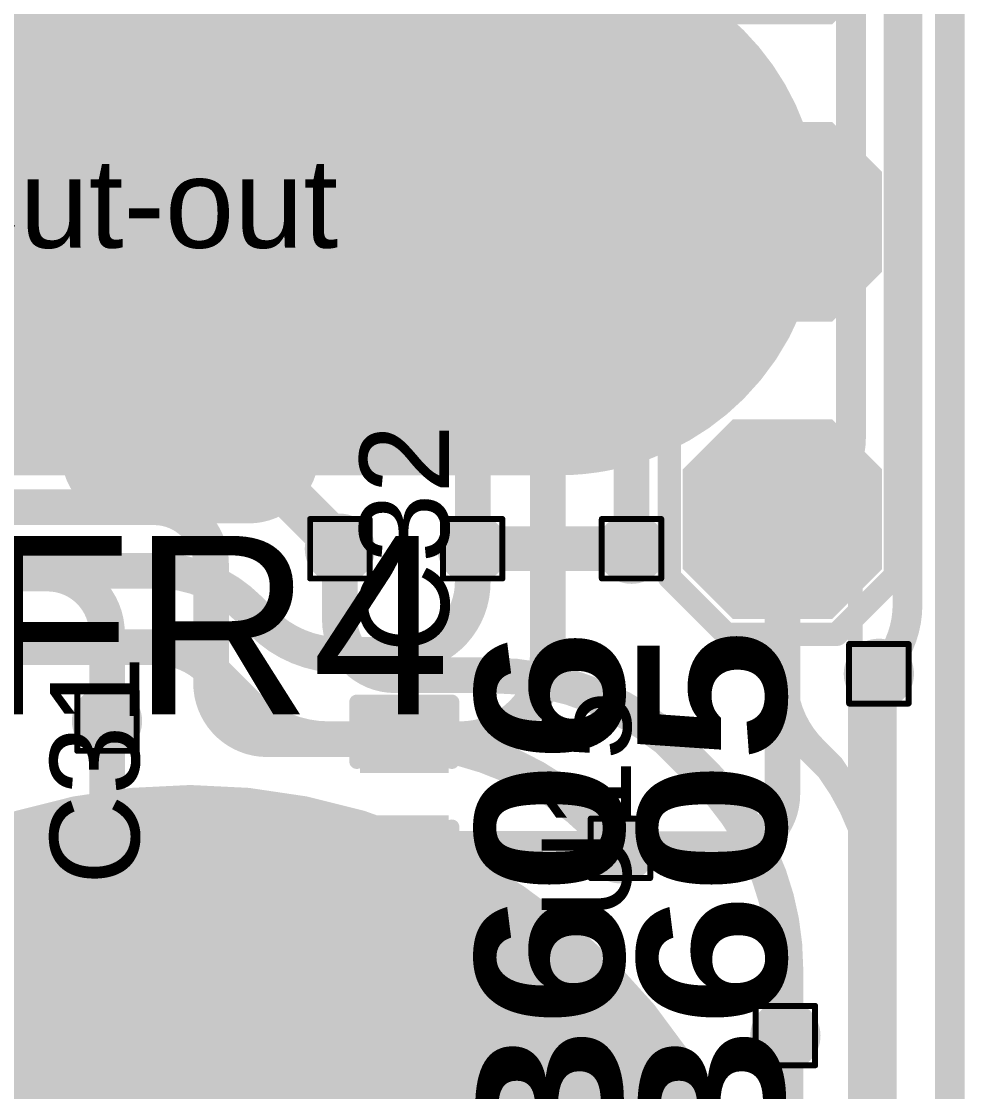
# Model space of a CAD drawing. Header units: inches. Extents: x -17 to 443, y -40 to 218.
# Drawn here: x 45.64 to 53.7, y 6.11 to 15.25 of the extents above; entities that cross this region are included whole.
import ezdxf

# ---------------------------------------------------------------- set-up
doc = ezdxf.new("R2010")
doc.units = ezdxf.units.IN
for name, color, linetype in [('Board Outline', 216, 'Continuous'), ('Bottom Layer', 5, 'Continuous'), ('Bottom Overlay', 54, 'Continuous'), ('Bottom Paste', 16, 'Continuous'), ('Bottom Solder', 6, 'Continuous'), ('Drill Drawing', 1, 'Continuous'), ('Fabrication', 76, 'Continuous'), ('Top Layer', 1, 'Continuous'), ('Top Overlay', 2, 'Continuous'), ('Top Paste', 8, 'Continuous'), ('Top Solder', 216, 'Continuous'), ('Via Holes', 16, 'Continuous')]:
    doc.layers.add(name, color=color, linetype=linetype)
doc.styles.add('Arial', font='', dxfattribs={"height": 0.2})
doc.styles.add('Arial Black_Bold', font='', dxfattribs={"height": 0.2})
doc.styles.get('Arial').set_extended_font_data('Arial')
doc.styles.get('Arial Black_Bold').set_extended_font_data('Arial Black', bold=True)

# ---------------------------------------------------------------- blocks, each defined once
blk = doc.blocks.new('SEMG_PAD_B_66')
at = {"layer": 'Bottom Layer'}
h = blk.add_hatch(color=5, dxfattribs=at)
edge = h.paths.add_edge_path()
edge.add_arc((-2.794e-05, 9.987183479999999), 5.00000016, 0, 360)
h = blk.add_hatch(color=5, dxfattribs=at)
edge = h.paths.add_edge_path()
edge.add_arc((-3.14997338, 0.0128143), 2.09999834, 90, 270)
edge.add_line((-3.14997338, -2.08718404), (3.150029259999999, -2.08718404))
edge.add_arc((3.15002926, 0.0128143), 2.09999834, 270, 450)
edge.add_line((3.15002926, 2.11281264), (-3.14997338, 2.11281264))
at = {"layer": 'Bottom Paste'}
h = blk.add_hatch(color=16, dxfattribs=at)
edge = h.paths.add_edge_path()
edge.add_arc((-2.794e-05, 9.987183479999999), 5.00000016, 0, 360)
h = blk.add_hatch(color=16, dxfattribs=at)
edge = h.paths.add_edge_path()
edge.add_arc((-3.14997338, 0.0128143), 2.09999834, 90, 270)
edge.add_line((-3.14997338, -2.08718404), (3.150029259999999, -2.08718404))
edge.add_arc((3.15002926, 0.0128143), 2.09999834, 270, 450)
edge.add_line((3.15002926, 2.11281264), (-3.14997338, 2.11281264))
at = {"layer": 'Bottom Solder'}
h = blk.add_hatch(color=6, dxfattribs=at)
edge = h.paths.add_edge_path()
edge.add_arc((-2.794e-05, 9.987183479999999), 5.10160016, 0, 360)
h = blk.add_hatch(color=6, dxfattribs=at)
edge = h.paths.add_edge_path()
edge.add_arc((-3.14997338, 0.0128143), 2.20159834, 90, 270)
edge.add_line((-3.14997338, -2.18878404), (3.150029259999999, -2.18878404))
edge.add_arc((3.15002926, 0.0128143), 2.20159834, 270, 450)
edge.add_line((3.15002926, 2.21441264), (-3.14997338, 2.21441264))
at = {"layer": 'Bottom Overlay', "const_width": 0.127}
blk.add_lwpolyline([(-5.68320682, 10.96571086), (-5.68320682, -10.9657134)], dxfattribs=at)
blk = doc.blocks.new('SOIC_8_74')
at = {"layer": 'Top Layer'}
for points in [[(-1.92499996, 2.2049994), (-1.92499996, 1.6050006), (-3.474999399999999, 1.6050006), (-3.474999399999999, 2.2049994)], [(3.474999399999999, 2.2049994), (3.474999399999999, 1.6050006), (1.92499996, 1.6050006), (1.92499996, 2.2049994)], [(-1.92499996, 0.9349994), (-1.92499996, 0.3350006), (-3.474999399999999, 0.3350006), (-3.474999399999999, 0.9349994)], [(3.474999399999999, 0.9349994), (3.474999399999999, 0.3350006), (1.92499996, 0.3350006), (1.92499996, 0.9349994)], [(-1.92499996, -0.3350006), (-1.92499996, -0.9349994), (-3.474999399999999, -0.9349994), (-3.474999399999999, -0.3350006)], [(3.474999399999999, -0.3350006), (3.474999399999999, -0.9349994), (1.92499996, -0.9349994), (1.92499996, -0.3350006)], [(-1.92499996, -1.6050006), (-1.92499996, -2.2049994), (-3.474999399999999, -2.2049994), (-3.474999399999999, -1.6050006)], [(3.474999399999999, -1.6050006), (3.474999399999999, -2.2049994), (1.92499996, -2.2049994), (1.92499996, -1.6050006)]]:
    blk.add_hatch(color=1, dxfattribs=at).paths.add_polyline_path(points)
at = {"layer": 'Top Overlay'}
blk.add_hatch(color=2, dxfattribs=at).paths.add_polyline_path([(-1.829181, 1.57479492), (-1.498981, 1.57479492), (-1.498981, 2.23519492), (-1.829181, 2.23519492)])
at = {"layer": 'Top Paste'}
for points in [[(-1.92499996, 2.2049994), (-1.92499996, 1.6050006), (-3.474999399999999, 1.6050006), (-3.474999399999999, 2.2049994)], [(3.474999399999999, 2.2049994), (3.474999399999999, 1.6050006), (1.92499996, 1.6050006), (1.92499996, 2.2049994)], [(-1.92499996, 0.9349994), (-1.92499996, 0.3350006), (-3.474999399999999, 0.3350006), (-3.474999399999999, 0.9349994)], [(3.474999399999999, 0.9349994), (3.474999399999999, 0.3350006), (1.92499996, 0.3350006), (1.92499996, 0.9349994)], [(-1.92499996, -0.3350006), (-1.92499996, -0.9349994), (-3.474999399999999, -0.9349994), (-3.474999399999999, -0.3350006)], [(3.474999399999999, -0.3350006), (3.474999399999999, -0.9349994), (1.92499996, -0.9349994), (1.92499996, -0.3350006)], [(-1.92499996, -1.6050006), (-1.92499996, -2.2049994), (-3.474999399999999, -2.2049994), (-3.474999399999999, -1.6050006)], [(3.474999399999999, -1.6050006), (3.474999399999999, -2.2049994), (1.92499996, -2.2049994), (1.92499996, -1.6050006)]]:
    blk.add_hatch(color=8, dxfattribs=at).paths.add_polyline_path(points)
at = {"layer": 'Top Solder'}
for points in [[(-1.82339996, 2.3065994), (-1.82339996, 1.5034006), (-3.5765994, 1.5034006), (-3.5765994, 2.3065994)], [(3.5765994, 2.3065994), (3.5765994, 1.5034006), (1.82339996, 1.5034006), (1.82339996, 2.3065994)], [(-1.82339996, 1.0365994), (-1.82339996, 0.2334006000000001), (-3.5765994, 0.2334005999999999), (-3.5765994, 1.0365994)], [(3.5765994, 1.0365994), (3.5765994, 0.2334006000000001), (1.82339996, 0.2334005999999999), (1.82339996, 1.0365994)], [(-1.82339996, -0.2334005999999999), (-1.82339996, -1.0365994), (-3.5765994, -1.0365994), (-3.5765994, -0.2334006000000001)], [(3.5765994, -0.2334005999999999), (3.5765994, -1.0365994), (1.82339996, -1.0365994), (1.82339996, -0.2334006000000001)], [(-1.82339996, -1.5034006), (-1.82339996, -2.3065994), (-3.5765994, -2.3065994), (-3.5765994, -1.5034006)], [(3.5765994, -1.5034006), (3.5765994, -2.3065994), (1.82339996, -2.3065994), (1.82339996, -1.5034006)]]:
    blk.add_hatch(color=216, dxfattribs=at).paths.add_polyline_path(points)
at = {"layer": 'Top Overlay', "const_width": 0.127}
for points in [[(-1.990598, 2.4892), (-1.990598, 2.3114)], [(-1.990598, 2.4892), (1.990598, 2.4892)], [(1.990598, 2.4892), (1.990598, 2.3114)], [(-3.759199999999999, 2.03199746), (-3.6322, 1.905)], [(-3.759199999999999, 2.03199746), (-3.759199999999999, 1.778)], [(-3.6322, 1.905), (-3.759199999999999, 1.778)], [(-1.990598, -2.3114), (-1.990598, -2.4892)], [(1.990598, -2.3114), (1.990598, -2.4892)], [(-1.990598, -2.4892), (1.990598, -2.4892)]]:
    blk.add_lwpolyline(points, dxfattribs=at)
at = {"layer": 'Top Overlay', "const_width": 0.0635}
for points in [[(-2.022348, 2.4892, 1), (-1.958848, 2.4892, 1)], [(-2.022348, 2.4892, 1), (-1.958848, 2.4892, 1)], [(1.958848, 2.4892, 1), (2.022348, 2.4892, 1)], [(1.958848, 2.4892, 1), (2.022348, 2.4892, 1)], [(-2.022348, 2.3114, 1), (-1.958848, 2.3114, 1)], [(1.958848, 2.3114, 1), (2.022348, 2.3114, 1)], [(-3.79095, 2.03199746, 1), (-3.72745, 2.03199746, 1)], [(-3.79095, 2.03199746, 1), (-3.72745, 2.03199746, 1)], [(-3.663949999999999, 1.905, 1), (-3.600449999999999, 1.905, 1)], [(-3.663949999999999, 1.905, 1), (-3.600449999999999, 1.905, 1)], [(-3.79095, 1.778, 1), (-3.72745, 1.778, 1)], [(-3.79095, 1.778, 1), (-3.72745, 1.778, 1)], [(-2.022348, -2.3114, 1), (-1.958848, -2.3114, 1)], [(1.958848, -2.3114, 1), (2.022348, -2.3114, 1)], [(-2.022348, -2.4892, 1), (-1.958848, -2.4892, 1)], [(-2.022348, -2.4892, 1), (-1.958848, -2.4892, 1)], [(1.958848, -2.4892, 1), (2.022348, -2.4892, 1)], [(1.958848, -2.4892, 1), (2.022348, -2.4892, 1)]]:
    blk.add_lwpolyline(points, format="xyb", close=True, dxfattribs=at)
blk = doc.blocks.new('T____P____SMD_3_P____208')
at = {"layer": 'Top Layer'}
h = blk.add_hatch(color=1, dxfattribs=at)
edge = h.paths.add_edge_path()
edge.add_arc((-0.50000154, 3.04000154), 0.499999, 90, 180)
edge.add_line((-1.00000054, 3.04000154), (-1.00000054, 2.03999846))
edge.add_arc((-0.50000154, 2.03999846), 0.499999, 180, 270)
edge.add_line((-0.5000015400000001, 1.53999946), (0.5000015399999999, 1.53999946))
edge.add_arc((0.50000154, 2.03999846), 0.499999, 270, 360)
edge.add_line((1.00000054, 2.03999846), (1.00000054, 3.04000154))
edge.add_arc((0.50000154, 3.04000154), 0.499999, 0, 90)
edge.add_line((0.50000154, 3.54000054), (-0.50000154, 3.54000054))
h = blk.add_hatch(color=1, dxfattribs=at)
edge = h.paths.add_edge_path()
edge.add_arc((-0.9999992699999999, 0), 1.00000054, 90, 270)
edge.add_line((-0.9999992700000001, -1.00000054), (0.9999992699999997, -1.00000054))
edge.add_arc((0.9999992699999999, 0), 1.00000054, 270, 450)
edge.add_line((0.99999927, 1.00000054), (-0.9999992699999998, 1.00000054))
h = blk.add_hatch(color=1, dxfattribs=at)
edge = h.paths.add_edge_path()
edge.add_arc((-0.50000154, -2.040001), 0.499999, 90, 180)
edge.add_line((-1.00000054, -2.040001), (-1.00000054, -3.04000408))
edge.add_arc((-0.50000154, -3.04000408), 0.499999, 180, 270)
edge.add_line((-0.5000015400000001, -3.54000308), (0.5000015399999999, -3.54000308))
edge.add_arc((0.50000154, -3.04000408), 0.499999, 270, 360)
edge.add_line((1.00000054, -3.04000408), (1.00000054, -2.040001))
edge.add_arc((0.50000154, -2.040001), 0.499999, 0, 90)
edge.add_line((0.50000154, -1.540002), (-0.50000154, -1.540002))
at = {"layer": 'Top Paste'}
h = blk.add_hatch(color=8, dxfattribs=at)
edge = h.paths.add_edge_path()
edge.add_arc((-0.50000154, 3.04000154), 0.499999, 90, 180)
edge.add_line((-1.00000054, 3.04000154), (-1.00000054, 2.03999846))
edge.add_arc((-0.50000154, 2.03999846), 0.499999, 180, 270)
edge.add_line((-0.5000015400000001, 1.53999946), (0.5000015399999999, 1.53999946))
edge.add_arc((0.50000154, 2.03999846), 0.499999, 270, 360)
edge.add_line((1.00000054, 2.03999846), (1.00000054, 3.04000154))
edge.add_arc((0.50000154, 3.04000154), 0.499999, 0, 90)
edge.add_line((0.50000154, 3.54000054), (-0.50000154, 3.54000054))
h = blk.add_hatch(color=8, dxfattribs=at)
edge = h.paths.add_edge_path()
edge.add_arc((-0.9999992699999999, 0), 1.00000054, 90, 270)
edge.add_line((-0.9999992700000001, -1.00000054), (0.9999992699999997, -1.00000054))
edge.add_arc((0.9999992699999999, 0), 1.00000054, 270, 450)
edge.add_line((0.99999927, 1.00000054), (-0.9999992699999998, 1.00000054))
h = blk.add_hatch(color=8, dxfattribs=at)
edge = h.paths.add_edge_path()
edge.add_arc((-0.50000154, -2.040001), 0.499999, 90, 180)
edge.add_line((-1.00000054, -2.040001), (-1.00000054, -3.04000408))
edge.add_arc((-0.50000154, -3.04000408), 0.499999, 180, 270)
edge.add_line((-0.5000015400000001, -3.54000308), (0.5000015399999999, -3.54000308))
edge.add_arc((0.50000154, -3.04000408), 0.499999, 270, 360)
edge.add_line((1.00000054, -3.04000408), (1.00000054, -2.040001))
edge.add_arc((0.50000154, -2.040001), 0.499999, 0, 90)
edge.add_line((0.50000154, -1.540002), (-0.50000154, -1.540002))
at = {"layer": 'Top Solder'}
h = blk.add_hatch(color=216, dxfattribs=at)
edge = h.paths.add_edge_path()
edge.add_arc((-0.50000154, 3.04000154), 0.601599, 90, 180)
edge.add_line((-1.10160054, 3.04000154), (-1.10160054, 2.03999846))
edge.add_arc((-0.50000154, 2.03999846), 0.601599, 180, 270)
edge.add_line((-0.5000015400000001, 1.43839946), (0.5000015399999999, 1.43839946))
edge.add_arc((0.50000154, 2.03999846), 0.601599, 270, 360)
edge.add_line((1.10160054, 2.03999846), (1.10160054, 3.04000154))
edge.add_arc((0.50000154, 3.04000154), 0.601599, 0, 90)
edge.add_line((0.50000154, 3.64160054), (-0.50000154, 3.64160054))
h = blk.add_hatch(color=216, dxfattribs=at)
edge = h.paths.add_edge_path()
edge.add_arc((-0.9999992699999999, 0), 1.10160054, 90, 270)
edge.add_line((-0.9999992700000001, -1.10160054), (0.9999992699999997, -1.10160054))
edge.add_arc((0.9999992699999999, 0), 1.10160054, 270, 450)
edge.add_line((0.99999927, 1.10160054), (-0.9999992699999998, 1.10160054))
h = blk.add_hatch(color=216, dxfattribs=at)
edge = h.paths.add_edge_path()
edge.add_arc((-0.50000154, -2.040001), 0.601599, 90, 180)
edge.add_line((-1.10160054, -2.040001), (-1.10160054, -3.04000408))
edge.add_arc((-0.50000154, -3.04000408), 0.601599, 180, 270)
edge.add_line((-0.5000015400000001, -3.64160308), (0.5000015399999999, -3.64160308))
edge.add_arc((0.50000154, -3.04000408), 0.601599, 270, 360)
edge.add_line((1.10160054, -3.04000408), (1.10160054, -2.040001))
edge.add_arc((0.50000154, -2.040001), 0.601599, 0, 90)
edge.add_line((0.50000154, -1.438402), (-0.50000154, -1.438402))
blk = doc.blocks.new('4_P___SMD_W____CON__209')
at = {"layer": 'Top Layer'}
for points in [[(5.455002424999999, 0.74999977), (4.705002654999999, 0.74999977), (4.33000277, 0.374999885), (4.33000277, -0.374999885), (4.705002654999999, -0.74999977), (5.455002424999999, -0.74999977), (5.830002309999999, -0.374999885), (5.830002309999999, 0.374999885)], [(7.994999885, 0.74999977), (7.245000115, 0.74999977), (6.870000229999999, 0.374999885), (6.870000229999999, -0.374999885), (7.245000115, -0.74999977), (7.994999885, -0.74999977), (8.36999977, -0.374999885), (8.36999977, 0.374999885)]]:
    blk.add_hatch(color=1, dxfattribs=at).paths.add_polyline_path(points)
at = {"layer": 'Top Paste'}
for points in [[(5.455002424999999, 0.74999977), (4.705002654999999, 0.74999977), (4.33000277, 0.374999885), (4.33000277, -0.374999885), (4.705002654999999, -0.74999977), (5.455002424999999, -0.74999977), (5.830002309999999, -0.374999885), (5.830002309999999, 0.374999885)], [(7.994999885, 0.74999977), (7.245000115, 0.74999977), (6.870000229999999, 0.374999885), (6.870000229999999, -0.374999885), (7.245000115, -0.74999977), (7.994999885, -0.74999977), (8.36999977, -0.374999885), (8.36999977, 0.374999885)]]:
    blk.add_hatch(color=8, dxfattribs=at).paths.add_polyline_path(points)
at = {"layer": 'Top Solder'}
for points in [[(2.965799885, 0.85159977), (2.114200115, 0.85159977), (1.68840023, 0.425799885), (1.68840023, -0.425799885), (2.114200115, -0.85159977), (2.965799885, -0.85159977), (3.39159977, -0.425799885), (3.39159977, 0.425799885)], [(5.505802425, 0.85159977), (4.654202655, 0.85159977), (4.22840277, 0.425799885), (4.22840277, -0.425799885), (4.654202655, -0.85159977), (5.505802425, -0.85159977), (5.93160231, -0.425799885), (5.93160231, 0.425799885)], [(8.045799885000001, 0.85159977), (7.194200115, 0.85159977), (6.76840023, 0.425799885), (6.76840023, -0.425799885), (7.194200115, -0.85159977), (8.045799885000001, -0.85159977), (8.47159977, -0.425799885), (8.47159977, 0.425799885)]]:
    blk.add_hatch(color=216, dxfattribs=at).paths.add_polyline_path(points)
at = {"layer": 'Top Overlay', "const_width": 0.1999996}
for points in [[(-0.37974016, 0.9652), (8.101990399999998, 0.9652025399999999)], [(8.60300032, 0.4641900799999999), (8.101990399999998, 0.9652025399999999)], [(8.60300032, -0.4787392), (8.60300032, 0.4641900799999999)], [(8.11653952, -0.9652), (8.60300032, -0.4787392)], [(8.11653952, -0.9652), (-0.49101248, -0.9652)]]:
    blk.add_lwpolyline(points, dxfattribs=at)
at = {"layer": 'Top Overlay', "const_width": 0.0999998}
for points in [[(8.051990499999999, 0.9652025399999999, 1), (8.1519903, 0.9652025399999999, 1)], [(8.051990499999999, 0.9652025399999999, 1), (8.1519903, 0.9652025399999999, 1)], [(8.553000419999998, 0.4641900799999999, 1), (8.65300022, 0.4641900799999999, 1)], [(8.553000419999998, 0.4641900799999999, 1), (8.65300022, 0.4641900799999999, 1)], [(8.553000419999998, -0.4787392, 1), (8.65300022, -0.4787392, 1)], [(8.553000419999998, -0.4787392, 1), (8.65300022, -0.4787392, 1)], [(8.066539619999999, -0.9652, 1), (8.16653942, -0.9652, 1)], [(8.066539619999999, -0.9652, 1), (8.16653942, -0.9652, 1)]]:
    blk.add_lwpolyline(points, format="xyb", close=True, dxfattribs=at)
blk = doc.blocks.new('C___0402_232')
at = {"layer": 'Top Layer'}
for points in [[(-0.6985, -0.3175), (-0.6985, 0.3175), (-0.2412999999999999, 0.3175), (-0.2413, -0.3175)], [(0.2412999999999999, -0.3175), (0.2413, 0.3175), (0.6985, 0.3175), (0.6985, -0.3175)]]:
    blk.add_hatch(color=1, dxfattribs=at).paths.add_polyline_path(points)
at = {"layer": 'Top Paste'}
for points in [[(-0.6985, -0.3175), (-0.6985, 0.3175), (-0.2412999999999999, 0.3175), (-0.2413, -0.3175)], [(0.2412999999999999, -0.3175), (0.2413, 0.3175), (0.6985, 0.3175), (0.6985, -0.3175)]]:
    blk.add_hatch(color=8, dxfattribs=at).paths.add_polyline_path(points)
at = {"layer": 'Top Solder'}
for points in [[(-0.7584998799999999, -0.37749988), (-0.7584998799999999, 0.37749988), (-0.18130012, 0.37749988), (-0.18130012, -0.37749988)], [(0.18130012, -0.37749988), (0.18130012, 0.37749988), (0.7584998799999999, 0.37749988), (0.7584998799999999, -0.37749988)]]:
    blk.add_hatch(color=216, dxfattribs=at).paths.add_polyline_path(points)
at = {"layer": 'Top Overlay', "const_width": 0.127}
for points in [[(-0.7874, 0.4064), (-0.7874, -0.4064)], [(-0.7874, 0.4064), (-0.2794, 0.4064)], [(0.2794, 0.4064), (0.7874, 0.4064)], [(0.7874, 0.4064), (0.7874, -0.4064)], [(-0.7874, -0.4064), (-0.2794, -0.4064)], [(0.2794, -0.4064), (0.7874, -0.4064)]]:
    blk.add_lwpolyline(points, dxfattribs=at)
at = {"layer": 'Top Overlay', "const_width": 0.0635}
for points in [[(-0.8191499999999999, 0.4064, 1), (-0.7556499999999999, 0.4064, 1)], [(-0.8191499999999999, 0.4064, 1), (-0.7556499999999999, 0.4064, 1)], [(-0.31115, 0.4064, 1), (-0.24765, 0.4064, 1)], [(0.24765, 0.4064, 1), (0.31115, 0.4064, 1)], [(0.7556499999999999, 0.4064, 1), (0.8191499999999999, 0.4064, 1)], [(0.7556499999999999, 0.4064, 1), (0.8191499999999999, 0.4064, 1)], [(-0.8191499999999999, -0.4064, 1), (-0.7556499999999999, -0.4064, 1)], [(-0.8191499999999999, -0.4064, 1), (-0.7556499999999999, -0.4064, 1)], [(-0.31115, -0.4064, 1), (-0.24765, -0.4064, 1)], [(0.24765, -0.4064, 1), (0.31115, -0.4064, 1)], [(0.7556499999999999, -0.4064, 1), (0.8191499999999999, -0.4064, 1)], [(0.7556499999999999, -0.4064, 1), (0.8191499999999999, -0.4064, 1)]]:
    blk.add_lwpolyline(points, format="xyb", close=True, dxfattribs=at)

msp = doc.modelspace()

# ---------------------------------------------------------------- hatches: boundary and pattern name
at = {"layer": 'Bottom Layer'}
h = msp.add_hatch(color=5, dxfattribs=at)
edge = h.paths.add_edge_path()
edge.add_arc((48.36470388, 10.74695082), 0.2999994, 0, 360)
h = msp.add_hatch(color=5, dxfattribs=at)
edge = h.paths.add_edge_path()
edge.add_arc((49.49943364, 10.74695082), 0.2999994, 0, 360)
h = msp.add_hatch(color=5, dxfattribs=at)
edge = h.paths.add_edge_path()
edge.add_arc((50.85642355999999, 10.74695082), 0.2999994, 0, 360)
h = msp.add_hatch(color=5, dxfattribs=at)
edge = h.paths.add_edge_path()
edge.add_arc((52.96952068, 9.67866746), 0.2999994, 0, 360)
h = msp.add_hatch(color=5, dxfattribs=at)
edge = h.paths.add_edge_path()
edge.add_arc((46.3752311, 9.274639819999999), 0.2999994, 0, 360)
h = msp.add_hatch(color=5, dxfattribs=at)
edge = h.paths.add_edge_path()
edge.add_arc((50.76211844, 8.188129420000001), 0.2999994, 0, 360)
h = msp.add_hatch(color=5, dxfattribs=at)
edge = h.paths.add_edge_path()
edge.add_arc((52.17098531999999, 6.5874773), 0.2999994, 0, 360)
at = {"layer": 'Top Layer'}
h = msp.add_hatch(color=1, dxfattribs=at)
edge = h.paths.add_edge_path()
edge.add_arc((48.36470388, 10.74695082), 0.2999994, 0, 360)
h = msp.add_hatch(color=1, dxfattribs=at)
edge = h.paths.add_edge_path()
edge.add_arc((49.49943364, 10.74695082), 0.2999994, 0, 360)
h = msp.add_hatch(color=1, dxfattribs=at)
edge = h.paths.add_edge_path()
edge.add_arc((50.85642355999999, 10.74695082), 0.2999994, 0, 360)
h = msp.add_hatch(color=1, dxfattribs=at)
edge = h.paths.add_edge_path()
edge.add_arc((52.96952068, 9.67866746), 0.2999994, 0, 360)
h = msp.add_hatch(color=1, dxfattribs=at)
edge = h.paths.add_edge_path()
edge.add_arc((46.3752311, 9.274639819999999), 0.2999994, 0, 360)
h = msp.add_hatch(color=1, dxfattribs=at)
edge = h.paths.add_edge_path()
edge.add_arc((50.76211844, 8.188129420000001), 0.2999994, 0, 360)
h = msp.add_hatch(color=1, dxfattribs=at)
edge = h.paths.add_edge_path()
edge.add_arc((52.17098531999999, 6.5874773), 0.2999994, 0, 360)
at = {"layer": 'Via Holes'}
h = msp.add_hatch(color=7, dxfattribs=at)
edge = h.paths.add_edge_path()
edge.add_arc((48.36470388, 10.74695082), 0.1499997, 0, 360)
h = msp.add_hatch(color=7, dxfattribs=at)
edge = h.paths.add_edge_path()
edge.add_arc((49.49943364, 10.74695082), 0.1499997, 0, 360)
h = msp.add_hatch(color=7, dxfattribs=at)
edge = h.paths.add_edge_path()
edge.add_arc((50.85642355999999, 10.74695082), 0.1499997, 0, 360)
h = msp.add_hatch(color=7, dxfattribs=at)
edge = h.paths.add_edge_path()
edge.add_arc((52.96952068, 9.67866746), 0.1499997, 0, 360)
h = msp.add_hatch(color=7, dxfattribs=at)
edge = h.paths.add_edge_path()
edge.add_arc((46.3752311, 9.274639819999999), 0.1499997, 0, 360)
h = msp.add_hatch(color=7, dxfattribs=at)
edge = h.paths.add_edge_path()
edge.add_arc((50.76211844, 8.188129420000001), 0.1499997, 0, 360)
h = msp.add_hatch(color=7, dxfattribs=at)
edge = h.paths.add_edge_path()
edge.add_arc((52.17098531999999, 6.5874773), 0.1499997, 0, 360)

# ---------------------------------------------------------------- linework, layer by layer
at = {"layer": 'Board Outline', "const_width": 0.127}
msp.add_lwpolyline([(53.57488903999999, 24.50406326), (53.5749246, 2.64831068)], dxfattribs=at)
at = {"layer": 'Bottom Layer'}
for points, const_width in [([(53.21425476, 10.26950702), (53.21425476, 23.136987)], 0.254), ([(52.73165476, 11.69479246), (52.73165476, 16.9992929)], 0.254), ([(52.38341822, 11.0942501), (52.55325023999999, 11.26408212)], 0.254), ([(43.01991904, 11.1017177), (46.77681018, 11.1017177)], 0.3048), ([(52.38322518, 11.09405706), (52.38341822, 11.0942501)], 0.254), ([(48.36470388, 10.13830586), (48.36470388, 10.74695082)], 0.3048), ([(49.49943364, 10.74695082), (50.85642355999999, 10.74695082)], 0.3809999999999999), ([(47.26423364, 9.59917308), (47.26423364, 10.61429424)], 0.3048), ([(41.58818961999999, 10.53503862), (45.86503908, 10.53503862)], 0.3048), ([(52.14505699999999, 9.65439776), (52.14505699999999, 10.51879532)], 0.254), ([(46.3752311, 9.274639819999999), (46.3752311, 10.0248466)], 0.3048), ([(48.83639204, 9.6666177), (49.62904476, 9.6666177)], 0.3048), ([(52.14505446, 9.65264008), (52.14505699999999, 9.65439776)], 0.254), ([(47.74329288, 9.120113839999998), (48.77803046, 9.120113839999998)], 0.3048), ([(51.16862258, 9.120116379999999), (51.16862511999999, 9.120113839999998)], 0.3048), ([(51.16862511999999, 9.120113839999998), (51.49581267999999, 8.79292628)], 0.3048), ([(52.40483041999999, 9.025478519999998), (52.40603184, 9.02428218)], 0.254), ([(52.40603184, 9.02428218), (52.55325532, 8.8770587)], 0.254), ([(50.57408224, 8.37616562), (50.76211844, 8.188129420000001)], 0.3048), ([(52.96952068, 2.27614734), (52.96952068, 7.61054358)], 0.254), ([(52.17098531999999, 6.5874773), (52.17098531999999, 7.162916839999999)], 0.3048)]:
    msp.add_lwpolyline(points, dxfattribs=dict(at, const_width=const_width))
for points, const_width in [([(52.73165476, 11.69479246, -0.1989103420480255), (52.55325023999999, 11.26408212)], 0.254), ([(46.77681018, 11.1017177, -0.4142135623730951), (47.26423364, 10.61429424)], 0.3048), ([(52.14505699999999, 10.51879532, -0.1988251865541355), (52.38322518, 11.09405706)], 0.254), ([(52.38322518, 11.09405706, -8.36824124904e-05), (52.38341822, 11.0942501)], 0.254), ([(45.86503908, 10.53503862, -0.4142135623730951), (46.3752311, 10.0248466)], 0.3048), ([(53.21425476, 10.26950702, -0.1042756460809792), (53.14312459999999, 9.93215184)], 0.254), ([(48.83639204, 9.6666177, -0.4142135623730951), (48.36470388, 10.13830586)], 0.3048), ([(53.14312459999999, 9.93215184, -0.0927136805034072), (52.96952068, 9.67866746)], 0.254), ([(49.62904476, 9.6666177, -0.1722197869169478), (51.16862258, 9.120116379999999)], 0.3048), ([(47.74329288, 9.120113839999998, -0.4142135623730951), (47.26423364, 9.59917308)], 0.3048), ([(52.40483041999999, 9.025478519999998, -0.1989133296493446), (52.14505446, 9.65264008)], 0.254), ([(48.77803046, 9.120113839999998, -0.0611420809850349), (49.39230913999999, 9.04471648)], 0.3048), ([(49.39230913999999, 9.04471648, -0.1361148687838796), (50.57408224, 8.37616562)], 0.3048), ([(52.55325532, 8.8770587, -0.1601212629249966), (52.96952068, 7.61054358)], 0.254), ([(51.49581267999999, 8.792923739999999, -0.198912367379658), (52.17098531999999, 7.162916839999999)], 0.3048)]:
    msp.add_lwpolyline(points, format="xyb", dxfattribs=dict(at, const_width=const_width))
for points, const_width in [([(52.66815476, 11.69479246, 1), (52.79515476, 11.69479246, 1)], 0.127), ([(52.66815476, 11.69479246, 1), (52.79515476, 11.69479246, 1)], 0.127), ([(52.48975023999999, 11.26408212, 1), (52.61675024, 11.26408212, 1)], 0.127), ([(52.48975023999999, 11.26408212, 1), (52.61675024, 11.26408212, 1)], 0.127), ([(46.70061018, 11.1017177, 1), (46.85301018, 11.1017177, 1)], 0.1524), ([(46.70061018, 11.1017177, 1), (46.85301018, 11.1017177, 1)], 0.1524), ([(52.31972518, 11.09405706, 1), (52.44672518, 11.09405706, 1)], 0.127), ([(52.31972518, 11.09405706, 1), (52.44672518, 11.09405706, 1)], 0.127), ([(52.31972518, 11.09405706, 1), (52.44672518, 11.09405706, 1)], 0.127), ([(52.31991822, 11.0942501, 1), (52.44691822, 11.0942501, 1)], 0.127), ([(52.31991822, 11.0942501, 1), (52.44691822, 11.0942501, 1)], 0.127), ([(52.31991822, 11.0942501, 1), (52.44691822, 11.0942501, 1)], 0.127), ([(48.28850388, 10.74695082, 1), (48.44090388, 10.74695082, 1)], 0.1524), ([(49.40418364, 10.74695082, 1), (49.59468364, 10.74695082, 1)], 0.1905), ([(50.76117356, 10.74695082, 1), (50.95167356, 10.74695082, 1)], 0.1905), ([(47.18803363999999, 10.61429424, 1), (47.34043363999999, 10.61429424, 1)], 0.1524), ([(47.18803363999999, 10.61429424, 1), (47.34043363999999, 10.61429424, 1)], 0.1524), ([(45.78883908, 10.53503862, 1), (45.94123908, 10.53503862, 1)], 0.1524), ([(45.78883908, 10.53503862, 1), (45.94123908, 10.53503862, 1)], 0.1524), ([(52.081557, 10.51879532, 1), (52.20855699999999, 10.51879532, 1)], 0.127), ([(52.081557, 10.51879532, 1), (52.20855699999999, 10.51879532, 1)], 0.127), ([(53.15075475999999, 10.26950702, 1), (53.27775476, 10.26950702, 1)], 0.127), ([(53.15075475999999, 10.26950702, 1), (53.27775476, 10.26950702, 1)], 0.127), ([(48.28850388, 10.13830586, 1), (48.44090388, 10.13830586, 1)], 0.1524), ([(48.28850388, 10.13830586, 1), (48.44090388, 10.13830586, 1)], 0.1524), ([(46.29903109999999, 10.0248466, 1), (46.45143109999999, 10.0248466, 1)], 0.1524), ([(46.29903109999999, 10.0248466, 1), (46.45143109999999, 10.0248466, 1)], 0.1524), ([(53.0796246, 9.93215184, 1), (53.2066246, 9.93215184, 1)], 0.127), ([(53.0796246, 9.93215184, 1), (53.2066246, 9.93215184, 1)], 0.127), ([(48.76019204, 9.6666177, 1), (48.91259204, 9.6666177, 1)], 0.1524), ([(48.76019204, 9.6666177, 1), (48.91259204, 9.6666177, 1)], 0.1524), ([(49.55284476, 9.6666177, 1), (49.70524476, 9.6666177, 1)], 0.1524), ([(49.55284476, 9.6666177, 1), (49.70524476, 9.6666177, 1)], 0.1524), ([(52.90602067999999, 9.67866746, 1), (53.03302068, 9.67866746, 1)], 0.127), ([(47.18803363999999, 9.59917308, 1), (47.34043363999999, 9.59917308, 1)], 0.1524), ([(47.18803363999999, 9.59917308, 1), (47.34043363999999, 9.59917308, 1)], 0.1524), ([(52.08155446, 9.65264008, 1), (52.20855445999999, 9.65264008, 1)], 0.127), ([(52.08155446, 9.65264008, 1), (52.20855445999999, 9.65264008, 1)], 0.127), ([(52.081557, 9.65439776, 1), (52.20855699999999, 9.65439776, 1)], 0.127), ([(52.081557, 9.65439776, 1), (52.20855699999999, 9.65439776, 1)], 0.127), ([(46.29903109999999, 9.274639819999999, 1), (46.45143109999999, 9.274639819999999, 1)], 0.1524), ([(47.66709288, 9.120113839999998, 1), (47.81949288, 9.120113839999998, 1)], 0.1524), ([(47.66709288, 9.120113839999998, 1), (47.81949288, 9.120113839999998, 1)], 0.1524), ([(48.70183046, 9.120113839999998, 1), (48.85423046, 9.120113839999998, 1)], 0.1524), ([(48.70183046, 9.120113839999998, 1), (48.85423046, 9.120113839999998, 1)], 0.1524), ([(51.09242258, 9.120116379999999, 1), (51.24482258, 9.120116379999999, 1)], 0.1524), ([(51.09242258, 9.120116379999999, 1), (51.24482258, 9.120116379999999, 1)], 0.1524), ([(51.09242512, 9.120113839999998, 1), (51.24482511999999, 9.120113839999998, 1)], 0.1524), ([(51.09242512, 9.120113839999998, 1), (51.24482511999999, 9.120113839999998, 1)], 0.1524), ([(49.31610913999999, 9.04471648, 1), (49.46850913999999, 9.04471648, 1)], 0.1524), ([(49.31610913999999, 9.04471648, 1), (49.46850913999999, 9.04471648, 1)], 0.1524), ([(52.34133041999999, 9.025478519999998, 1), (52.46833042, 9.025478519999998, 1)], 0.127), ([(52.34133041999999, 9.025478519999998, 1), (52.46833042, 9.025478519999998, 1)], 0.127), ([(52.34253184, 9.02428218, 1), (52.46953184, 9.02428218, 1)], 0.127), ([(52.34253184, 9.02428218, 1), (52.46953184, 9.02428218, 1)], 0.127), ([(52.48975531999999, 8.8770587, 1), (52.61675532, 8.8770587, 1)], 0.127), ([(52.48975531999999, 8.8770587, 1), (52.61675532, 8.8770587, 1)], 0.127), ([(51.41961268, 8.79292628, 1), (51.57201267999999, 8.79292628, 1)], 0.1524), ([(51.41961268, 8.792923739999999, 1), (51.57201267999999, 8.792923739999999, 1)], 0.1524), ([(50.49788224, 8.37616562, 1), (50.65028224, 8.37616562, 1)], 0.1524), ([(50.49788224, 8.37616562, 1), (50.65028224, 8.37616562, 1)], 0.1524), ([(50.68591843999999, 8.188129420000001, 1), (50.83831844, 8.188129420000001, 1)], 0.1524), ([(52.90602067999999, 7.61054358, 1), (53.03302068, 7.61054358, 1)], 0.127), ([(52.90602067999999, 7.61054358, 1), (53.03302068, 7.61054358, 1)], 0.127), ([(52.09478531999999, 7.162916839999999, 1), (52.24718532, 7.162916839999999, 1)], 0.1524), ([(52.09478531999999, 7.162916839999999, 1), (52.24718532, 7.162916839999999, 1)], 0.1524), ([(52.09478531999999, 6.5874773, 1), (52.24718532, 6.5874773, 1)], 0.1524)]:
    msp.add_lwpolyline(points, format="xyb", close=True, dxfattribs=dict(at, const_width=const_width))
at = {"layer": 'Drill Drawing', "const_width": 0.0508}
for points in [[(48.11070388, 11.00095082), (48.61870388, 11.00095082)], [(48.11070388, 10.49295082), (48.11070388, 11.00095082)], [(48.61870388, 10.49295082), (48.61870388, 11.00095082)], [(49.24543364, 11.00095082), (49.75343364, 11.00095082)], [(49.24543364, 10.49295082), (49.24543364, 11.00095082)], [(49.75343364, 10.49295082), (49.75343364, 11.00095082)], [(50.60242356, 11.00095082), (51.11042356, 11.00095082)], [(50.60242356, 10.49295082), (50.60242356, 11.00095082)], [(51.11042356, 10.49295082), (51.11042356, 11.00095082)], [(48.11070388, 10.49295082), (48.61870388, 10.49295082)], [(49.24543364, 10.49295082), (49.75343364, 10.49295082)], [(50.60242356, 10.49295082), (51.11042356, 10.49295082)], [(52.71552068, 9.93266746), (53.22352068, 9.93266746)], [(52.71552068, 9.424667459999998), (52.71552068, 9.93266746)], [(53.22352068, 9.424667459999998), (53.22352068, 9.93266746)], [(46.1212311, 9.52863982), (46.6292311, 9.52863982)], [(46.1212311, 9.02063982), (46.1212311, 9.52863982)], [(46.6292311, 9.02063982), (46.6292311, 9.52863982)], [(52.71552068, 9.424667459999998), (53.22352068, 9.424667459999998)], [(46.1212311, 9.02063982), (46.6292311, 9.02063982)], [(50.50811844, 8.442129419999999), (51.01611843999999, 8.442129419999999)], [(50.50811844, 7.93412942), (50.50811844, 8.442129419999999)], [(51.01611843999999, 7.93412942), (51.01611843999999, 8.442129419999999)], [(50.50811844, 7.93412942), (51.01611843999999, 7.93412942)], [(51.91698532, 6.8414773), (52.42498532, 6.8414773)], [(51.91698532, 6.333477299999999), (51.91698532, 6.8414773)], [(52.42498532, 6.333477299999999), (52.42498532, 6.8414773)], [(51.91698532, 6.333477299999999), (52.42498532, 6.333477299999999)]]:
    msp.add_lwpolyline(points, dxfattribs=at)
at = {"layer": 'Drill Drawing', "const_width": 0.0254}
for points in [[(48.09800388, 11.00095082, 1), (48.12340388, 11.00095082, 1)], [(48.09800388, 11.00095082, 1), (48.12340388, 11.00095082, 1)], [(48.60600388, 11.00095082, 1), (48.63140387999999, 11.00095082, 1)], [(48.60600388, 11.00095082, 1), (48.63140387999999, 11.00095082, 1)], [(49.23273363999999, 11.00095082, 1), (49.25813364, 11.00095082, 1)], [(49.23273363999999, 11.00095082, 1), (49.25813364, 11.00095082, 1)], [(49.74073363999999, 11.00095082, 1), (49.76613364, 11.00095082, 1)], [(49.74073363999999, 11.00095082, 1), (49.76613364, 11.00095082, 1)], [(50.58972356, 11.00095082, 1), (50.61512355999999, 11.00095082, 1)], [(50.58972356, 11.00095082, 1), (50.61512355999999, 11.00095082, 1)], [(51.09772355999999, 11.00095082, 1), (51.12312356, 11.00095082, 1)], [(51.09772355999999, 11.00095082, 1), (51.12312356, 11.00095082, 1)], [(48.09800388, 10.49295082, 1), (48.12340388, 10.49295082, 1)], [(48.09800388, 10.49295082, 1), (48.12340388, 10.49295082, 1)], [(48.60600388, 10.49295082, 1), (48.63140387999999, 10.49295082, 1)], [(48.60600388, 10.49295082, 1), (48.63140387999999, 10.49295082, 1)], [(49.23273363999999, 10.49295082, 1), (49.25813364, 10.49295082, 1)], [(49.23273363999999, 10.49295082, 1), (49.25813364, 10.49295082, 1)], [(49.74073363999999, 10.49295082, 1), (49.76613364, 10.49295082, 1)], [(49.74073363999999, 10.49295082, 1), (49.76613364, 10.49295082, 1)], [(50.58972356, 10.49295082, 1), (50.61512355999999, 10.49295082, 1)], [(50.58972356, 10.49295082, 1), (50.61512355999999, 10.49295082, 1)], [(51.09772355999999, 10.49295082, 1), (51.12312356, 10.49295082, 1)], [(51.09772355999999, 10.49295082, 1), (51.12312356, 10.49295082, 1)], [(52.70282067999999, 9.93266746, 1), (52.72822068, 9.93266746, 1)], [(52.70282067999999, 9.93266746, 1), (52.72822068, 9.93266746, 1)], [(53.21082067999999, 9.93266746, 1), (53.23622068, 9.93266746, 1)], [(53.21082067999999, 9.93266746, 1), (53.23622068, 9.93266746, 1)], [(46.1085311, 9.52863982, 1), (46.1339311, 9.52863982, 1)], [(46.1085311, 9.52863982, 1), (46.1339311, 9.52863982, 1)], [(46.6165311, 9.52863982, 1), (46.6419311, 9.52863982, 1)], [(46.6165311, 9.52863982, 1), (46.6419311, 9.52863982, 1)], [(52.70282067999999, 9.424667459999998, 1), (52.72822068, 9.424667459999998, 1)], [(52.70282067999999, 9.424667459999998, 1), (52.72822068, 9.424667459999998, 1)], [(53.21082067999999, 9.424667459999998, 1), (53.23622068, 9.424667459999998, 1)], [(53.21082067999999, 9.424667459999998, 1), (53.23622068, 9.424667459999998, 1)], [(46.1085311, 9.02063982, 1), (46.1339311, 9.02063982, 1)], [(46.1085311, 9.02063982, 1), (46.1339311, 9.02063982, 1)], [(46.6165311, 9.02063982, 1), (46.6419311, 9.02063982, 1)], [(46.6165311, 9.02063982, 1), (46.6419311, 9.02063982, 1)], [(50.49541843999999, 8.442129419999999, 1), (50.52081844, 8.442129419999999, 1)], [(50.49541843999999, 8.442129419999999, 1), (50.52081844, 8.442129419999999, 1)], [(51.00341844, 8.442129419999999, 1), (51.02881843999999, 8.442129419999999, 1)], [(51.00341844, 8.442129419999999, 1), (51.02881843999999, 8.442129419999999, 1)], [(50.49541843999999, 7.93412942, 1), (50.52081844, 7.93412942, 1)], [(50.49541843999999, 7.93412942, 1), (50.52081844, 7.93412942, 1)], [(51.00341844, 7.93412942, 1), (51.02881843999999, 7.93412942, 1)], [(51.00341844, 7.93412942, 1), (51.02881843999999, 7.93412942, 1)], [(51.90428531999999, 6.8414773, 1), (51.92968531999999, 6.8414773, 1)], [(51.90428531999999, 6.8414773, 1), (51.92968531999999, 6.8414773, 1)], [(52.41228532, 6.8414773, 1), (52.43768531999999, 6.8414773, 1)], [(52.41228532, 6.8414773, 1), (52.43768531999999, 6.8414773, 1)], [(51.90428531999999, 6.333477299999999, 1), (51.92968531999999, 6.333477299999999, 1)], [(51.90428531999999, 6.333477299999999, 1), (51.92968531999999, 6.333477299999999, 1)], [(52.41228532, 6.333477299999999, 1), (52.43768531999999, 6.333477299999999, 1)], [(52.41228532, 6.333477299999999, 1), (52.43768531999999, 6.333477299999999, 1)]]:
    msp.add_lwpolyline(points, format="xyb", close=True, dxfattribs=at)
at = {"layer": 'Fabrication', "const_width": 0.254}
for points in [[(53.57488903999999, 24.50406326), (53.5749246, 2.64831068)], [(43.93153266, 11.50180834), (50.23953122, 11.50180834)]]:
    msp.add_lwpolyline(points, dxfattribs=at)
for points in [[(50.23953122, 15.7018101, -0.198912367379658), (51.72445586, 15.08673386)], [(51.72445586, 15.08673386, -0.198912367379658), (52.33953209999999, 13.60180922)], [(52.33953209999999, 13.60180922, -0.198912367379658), (51.72445586, 12.11688458)], [(51.72445586, 12.11688458, -0.198912367379658), (50.23953122, 11.50180834)]]:
    msp.add_lwpolyline(points, format="xyb", dxfattribs=at)
at = {"layer": 'Fabrication'}
for points, const_width in [([(51.66095586, 15.08673386, 1), (51.78795586, 15.08673386, 1)], 0.127), ([(51.66095586, 15.08673386, 1), (51.78795586, 15.08673386, 1)], 0.127), ([(52.27603209999999, 13.60180922, 1), (52.4030321, 13.60180922, 1)], 0.127), ([(52.27603209999999, 13.60180922, 1), (52.4030321, 13.60180922, 1)], 0.127), ([(51.66095586, 12.11688458, 1), (51.78795586, 12.11688458, 1)], 0.127), ([(51.66095586, 12.11688458, 1), (51.78795586, 12.11688458, 1)], 0.127), ([(50.17603122, 11.50180834, 1), (50.30303121999999, 11.50180834, 1)], 0.127), ([(50.17603122, 11.50180834, 1), (50.30303121999999, 11.50180834, 1)], 0.127), ([(52.08553209999999, 3.6018089, 1), (42.08553178, 3.6018089, 1)], 0.254)]:
    msp.add_lwpolyline(points, format="xyb", close=True, dxfattribs=dict(at, const_width=const_width))
at = {"layer": 'Top Layer'}
for points, const_width in [([(49.49943364, 10.74695082), (49.49943364, 21.96221414)], 0.3048), ([(48.81070756, 14.6000597), (48.81070756, 16.7139239)], 0.3048), ([(50.14237875999999, 9.869340179999998), (50.14237875999999, 14.97362258)], 0.3048), ([(44.51270752, 14.56683904), (46.99358394, 14.56683904)], 0.3809999999999999), ([(47.08555988, 14.6049365), (47.23582374, 14.6049365)], 0.3048), ([(51.179857, 13.53965034), (51.88142531999999, 13.53965034)], 0.3048), ([(52.01324115999999, 13.4078345), (52.14505699999999, 13.53965034)], 0.3048), ([(50.85642355999999, 10.74695082), (50.85642355999999, 13.2162169)], 0.3048), ([(47.08555988, 12.04551566), (48.36470388, 10.76637166)], 0.3809999999999999), ([(47.08555988, 12.04551566), (47.08555988, 12.0649365)], 0.3048), ([(52.14505699999999, 8.64997762), (52.14505699999999, 10.99965034)], 0.3048), ([(48.36470388, 10.74695082), (48.36470388, 10.76637166)], 0.3048), ([(49.49943364, 10.45837126), (49.49943364, 10.74695082)], 0.3048), ([(50.85642355999999, 10.73390538), (50.85642355999999, 10.74695082)], 0.3048), ([(45.11136519999999, 10.55949374), (46.7992714, 10.55949628)], 0.3048), ([(47.58564778, 10.23376922), (47.70350885999999, 10.11590814)], 0.3048), ([(45.10523364, 9.90483922), (46.79927394, 9.90483922)], 0.3048), ([(48.37126978, 9.8393123), (48.88037468, 9.8393123)], 0.3048), ([(47.26423364, 9.712246259999999), (47.56487058, 9.41160932)], 0.3048), ([(52.96952068, 3.75076466), (52.96952068, 9.67866746)], 0.3048), ([(46.3752311, 6.5874773), (46.3752311, 9.274639819999999)], 0.3048), ([(48.26917194, 9.119877619999999), (48.91523618, 9.119877619999999)], 0.3048), ([(48.91523618, 9.119877619999999), (49.3929162, 9.119877619999999)], 0.3048), ([(48.91523618, 6.5874773), (48.91523618, 8.12927762)], 0.508), ([(48.91523618, 8.18007762), (48.91926208, 8.18410352)], 0.3048), ([(48.91926208, 8.18410352), (50.75809253999999, 8.18410352)], 0.3048), ([(50.75809253999999, 8.18410352), (50.76211844, 8.188129420000001)], 0.3048), ([(50.76211844, 8.188129420000001), (50.77017024, 8.18007762)], 0.3048), ([(50.77017024, 8.18007762), (51.67515699999999, 8.18007762)], 0.3048), ([(47.64523363999999, 3.81430276), (47.64523363999999, 6.5874773)], 0.3048), ([(52.17098531999999, 5.053114099999999), (52.17098531999999, 6.5874773)], 0.3048)]:
    msp.add_lwpolyline(points, dxfattribs=dict(at, const_width=const_width))
at = {"layer": 'Top Layer', "const_width": 0.3048}
for points in [[(50.14237875999999, 14.97362258, -0.198912367379658), (50.4264422, 15.65941242)], [(48.63239701999999, 15.4576526, -0.1567261152700714), (47.95311466, 14.77837024)], [(47.95311466, 14.77837024, -0.1065885442681484), (47.31386016, 14.60687706)], [(47.31386016, 14.60687706, -0.0124318242575457), (47.23582374, 14.6049365)], [(50.85642355999999, 13.2162169, -0.4142135623730951), (51.179857, 13.53965034)], [(51.88142531999999, 13.53965034, -0.4142135623730951), (52.01324115999999, 13.4078345)], [(46.79927394, 10.55949628, -0.0002480177905535), (46.8003763, 10.55949628)], [(46.8003763, 10.55949628, -0.1986545492041386), (47.58564778, 10.23376922)], [(49.49943364, 10.45837126, -0.4142135623730951), (48.88037468, 9.8393123)], [(48.37126978, 9.8393123, -0.198912367379658), (47.70350885999999, 10.11590814)], [(46.79927394, 9.90483922, -0.1986456521000597), (47.26375612, 9.71272378)], [(50.14237875999999, 9.869340179999998, -0.4142135623730951), (49.3929162, 9.119877619999999)], [(47.26375612, 9.71272378, -0.0002565771278089), (47.26423364, 9.712246259999999)], [(48.26917194, 9.119877619999999, -0.198912367379658), (47.56487312, 9.41160932)], [(52.14505699999999, 8.64997762, -0.4142135623730951), (51.67515699999999, 8.18007762)]]:
    msp.add_lwpolyline(points, format="xyb", dxfattribs=at)
at = {"layer": 'Top Layer'}
for points, const_width in [([(50.06617876, 14.97362258, 1), (50.21857876, 14.97362258, 1)], 0.1524), ([(50.06617876, 14.97362258, 1), (50.21857876, 14.97362258, 1)], 0.1524), ([(47.87691466, 14.77837024, 1), (48.02931466, 14.77837024, 1)], 0.1524), ([(47.87691466, 14.77837024, 1), (48.02931466, 14.77837024, 1)], 0.1524), ([(46.89833393999999, 14.56683904, 1), (47.08883394, 14.56683904, 1)], 0.1905), ([(47.00935988, 14.6049365, 1), (47.16175988, 14.6049365, 1)], 0.1524), ([(47.15962374, 14.6049365, 1), (47.31202373999999, 14.6049365, 1)], 0.1524), ([(47.15962374, 14.6049365, 1), (47.31202373999999, 14.6049365, 1)], 0.1524), ([(47.23766016, 14.60687706, 1), (47.39006016, 14.60687706, 1)], 0.1524), ([(47.23766016, 14.60687706, 1), (47.39006016, 14.60687706, 1)], 0.1524), ([(48.73450756, 14.6000597, 1), (48.88690756, 14.6000597, 1)], 0.1524), ([(51.103657, 13.53965034, 1), (51.256057, 13.53965034, 1)], 0.1524), ([(51.103657, 13.53965034, 1), (51.256057, 13.53965034, 1)], 0.1524), ([(51.80522532, 13.53965034, 1), (51.95762532, 13.53965034, 1)], 0.1524), ([(51.80522532, 13.53965034, 1), (51.95762532, 13.53965034, 1)], 0.1524), ([(52.068857, 13.53965034, 1), (52.22125699999999, 13.53965034, 1)], 0.1524), ([(51.93704116, 13.4078345, 1), (52.08944115999999, 13.4078345, 1)], 0.1524), ([(51.93704116, 13.4078345, 1), (52.08944115999999, 13.4078345, 1)], 0.1524), ([(50.78022356, 13.2162169, 1), (50.93262356, 13.2162169, 1)], 0.1524), ([(50.78022356, 13.2162169, 1), (50.93262356, 13.2162169, 1)], 0.1524), ([(46.99030988, 12.04551566, 1), (47.18080988, 12.04551566, 1)], 0.1905), ([(47.00935988, 12.0649365, 1), (47.16175988, 12.0649365, 1)], 0.1524), ([(47.00935988, 12.04551566, 1), (47.16175988, 12.04551566, 1)], 0.1524), ([(52.068857, 10.99965034, 1), (52.22125699999999, 10.99965034, 1)], 0.1524), ([(48.26945388, 10.76637166, 1), (48.45995387999999, 10.76637166, 1)], 0.1905), ([(48.28850388, 10.76637166, 1), (48.44090388, 10.76637166, 1)], 0.1524), ([(48.28850388, 10.74695082, 1), (48.44090388, 10.74695082, 1)], 0.1524), ([(49.42323364, 10.74695082, 1), (49.57563364, 10.74695082, 1)], 0.1524), ([(49.42323364, 10.74695082, 1), (49.57563364, 10.74695082, 1)], 0.1524), ([(50.78022356, 10.74695082, 1), (50.93262356, 10.74695082, 1)], 0.1524), ([(50.78022356, 10.74695082, 1), (50.93262356, 10.74695082, 1)], 0.1524), ([(50.78022356, 10.73390538, 1), (50.93262356, 10.73390538, 1)], 0.1524), ([(46.72307139999999, 10.55949628, 1), (46.8754714, 10.55949628, 1)], 0.1524), ([(46.72307394, 10.55949628, 1), (46.87547394, 10.55949628, 1)], 0.1524), ([(46.7241763, 10.55949628, 1), (46.8765763, 10.55949628, 1)], 0.1524), ([(46.7241763, 10.55949628, 1), (46.8765763, 10.55949628, 1)], 0.1524), ([(49.42323364, 10.45837126, 1), (49.57563364, 10.45837126, 1)], 0.1524), ([(49.42323364, 10.45837126, 1), (49.57563364, 10.45837126, 1)], 0.1524), ([(47.50944778, 10.23376922, 1), (47.66184778, 10.23376922, 1)], 0.1524), ([(47.50944778, 10.23376922, 1), (47.66184778, 10.23376922, 1)], 0.1524), ([(47.62730886, 10.11590814, 1), (47.77970886, 10.11590814, 1)], 0.1524), ([(47.62730886, 10.11590814, 1), (47.77970886, 10.11590814, 1)], 0.1524), ([(46.72307394, 9.90483922, 1), (46.87547394, 9.90483922, 1)], 0.1524), ([(46.72307394, 9.90483922, 1), (46.87547394, 9.90483922, 1)], 0.1524), ([(48.29506978, 9.8393123, 1), (48.44746978, 9.8393123, 1)], 0.1524), ([(48.29506978, 9.8393123, 1), (48.44746978, 9.8393123, 1)], 0.1524), ([(48.80417468, 9.8393123, 1), (48.95657468, 9.8393123, 1)], 0.1524), ([(48.80417468, 9.8393123, 1), (48.95657468, 9.8393123, 1)], 0.1524), ([(50.06617876, 9.869340179999998, 1), (50.21857876, 9.869340179999998, 1)], 0.1524), ([(50.06617876, 9.869340179999998, 1), (50.21857876, 9.869340179999998, 1)], 0.1524), ([(47.18755612, 9.71272378, 1), (47.33995612, 9.71272378, 1)], 0.1524), ([(47.18755612, 9.71272378, 1), (47.33995612, 9.71272378, 1)], 0.1524), ([(47.18803363999999, 9.712246259999999, 1), (47.34043363999999, 9.712246259999999, 1)], 0.1524), ([(47.18803363999999, 9.712246259999999, 1), (47.34043363999999, 9.712246259999999, 1)], 0.1524), ([(52.89332068, 9.67866746, 1), (53.04572068, 9.67866746, 1)], 0.1524), ([(47.48867058, 9.41160932, 1), (47.64107058, 9.41160932, 1)], 0.1524), ([(47.48867311999999, 9.41160932, 1), (47.64107311999999, 9.41160932, 1)], 0.1524), ([(46.29903109999999, 9.274639819999999, 1), (46.45143109999999, 9.274639819999999, 1)], 0.1524), ([(48.19297193999999, 9.119877619999999, 1), (48.34537193999999, 9.119877619999999, 1)], 0.1524), ([(48.19297193999999, 9.119877619999999, 1), (48.34537193999999, 9.119877619999999, 1)], 0.1524), ([(48.83903617999999, 9.119877619999999, 1), (48.99143617999999, 9.119877619999999, 1)], 0.1524), ([(48.83903617999999, 9.119877619999999, 1), (48.99143617999999, 9.119877619999999, 1)], 0.1524), ([(49.31671619999999, 9.119877619999999, 1), (49.46911619999999, 9.119877619999999, 1)], 0.1524), ([(49.31671619999999, 9.119877619999999, 1), (49.46911619999999, 9.119877619999999, 1)], 0.1524), ([(52.068857, 8.64997762, 1), (52.22125699999999, 8.64997762, 1)], 0.1524), ([(52.068857, 8.64997762, 1), (52.22125699999999, 8.64997762, 1)], 0.1524), ([(48.78823618, 8.12927762, 1), (49.04223618, 8.12927762, 1)], 0.254), ([(48.83903617999999, 8.18007762, 1), (48.99143617999999, 8.18007762, 1)], 0.1524), ([(48.84306208, 8.18410352, 1), (48.99546208, 8.18410352, 1)], 0.1524), ([(48.84306208, 8.18410352, 1), (48.99546208, 8.18410352, 1)], 0.1524), ([(50.68189254, 8.18410352, 1), (50.83429253999999, 8.18410352, 1)], 0.1524), ([(50.68189254, 8.18410352, 1), (50.83429253999999, 8.18410352, 1)], 0.1524), ([(50.68591843999999, 8.188129420000001, 1), (50.83831844, 8.188129420000001, 1)], 0.1524), ([(50.68591843999999, 8.188129420000001, 1), (50.83831844, 8.188129420000001, 1)], 0.1524), ([(50.69397024, 8.18007762, 1), (50.84637024, 8.18007762, 1)], 0.1524), ([(50.69397024, 8.18007762, 1), (50.84637024, 8.18007762, 1)], 0.1524), ([(51.59895699999999, 8.18007762, 1), (51.751357, 8.18007762, 1)], 0.1524), ([(51.59895699999999, 8.18007762, 1), (51.751357, 8.18007762, 1)], 0.1524), ([(48.78823618, 6.5874773, 1), (49.04223618, 6.5874773, 1)], 0.254), ([(46.29903109999999, 6.5874773, 1), (46.45143109999999, 6.5874773, 1)], 0.1524), ([(47.56903364, 6.5874773, 1), (47.72143364, 6.5874773, 1)], 0.1524), ([(52.09478531999999, 6.5874773, 1), (52.24718532, 6.5874773, 1)], 0.1524)]:
    msp.add_lwpolyline(points, format="xyb", close=True, dxfattribs=dict(at, const_width=const_width))

# ---------------------------------------------------------------- block references
for name, p, rotation in [('SEMG_PAD_B_66', (47.085504, 13.58899238), 180), ('4_P___SMD_W____CON__209', (52.14505699999999, 18.61965288), 270), ('T____P____SMD_3_P____208', (47.08555988, 14.60492634), 180), ('C___0402_232', (48.91523618, 8.64997762), 90), ('SOIC_8_74', (47.01023364, 3.88747762), 90)]:
    msp.add_blockref(name, p, dxfattribs=dict(rotation=rotation))

# ---------------------------------------------------------------- texts
at = {"layer": 'Fabrication', "style": 'Arial'}
msp.add_text('Cut-out', height=0.7619999999999999, dxfattribs=at).set_placement((44.85966898, 13.31804296))
msp.add_text('FR4', height=1.524, rotation=360, dxfattribs=at).set_placement((45.2851266, 9.33210986))
at = {"layer": 'Top Overlay'}
for s, height, style, p in [('C32', 0.7619999999999999, 'Arial', (49.29594916, 9.85675702)), ('SB606', 1.27, 'Arial Black_Bold', (50.79121414, 3.8481889)), ('SB605', 1.27, 'Arial Black_Bold', (52.17705338, 3.848191439999999)), ('C31', 0.7619999999999999, 'Arial', (46.65054423999999, 7.87512268)), ('U15', 0.7619999999999999, 'Arial', (50.85056124, 7.579309199999999))]:
    msp.add_text(s, height=height, rotation=90, dxfattribs=dict(at, style=style)).set_placement(p)

doc.saveas('drawing.dxf')
